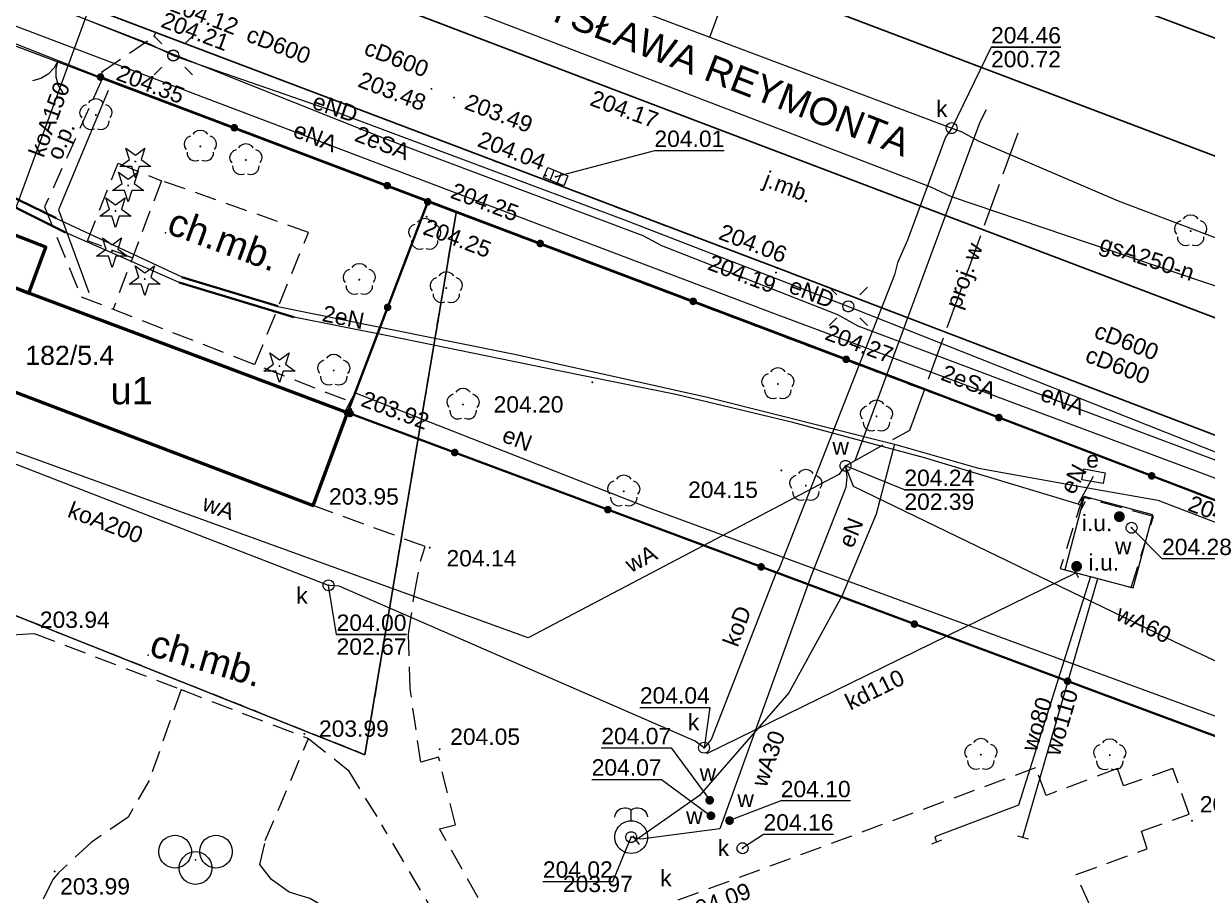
# Model space of a CAD drawing. Extents: x 0 to 7423283, y 0 to 5548300.
# Drawn here: x 7422357.1 to 7422411.4, y 5548205.2 to 5548245.2 of the extents above; entities that cross this region are included whole.
import ezdxf
from ezdxf.enums import TextEntityAlignment as Align

# ---------------------------------------------------------------- set-up
doc = ezdxf.new("R2010")
doc.units = 0
doc.header["$PDSIZE"] = 0.75
for name, pattern in [('PRZER1-1', [2, 1, -1]), ('PRZER2-1', [3, 2, -1]), ('PRZER3-1', [4, 3, -1]), ('PRZER4-1', [5, 4, -1])]:
    doc.linetypes.add(name, pattern=pattern)
doc.layers.get('0').update_dxf_attribs({"linetype": 'CONTINUOUS', "lineweight": 13})
for name, color, linetype, lineweight, true_color in [('BUBS04', 7, 'PRZER2-1', 18, 0x0a0909), ('EGBB01', 7, 'CONTINUOUS', 50, 0x0a0909), ('EGBB01_O', 7, 'CONTINUOUS', 50, 0x0a0909), ('EGBD03', 7, 'CONTINUOUS', 18, 0x008000), ('EGBP04', 7, 'CONTINUOUS', 18, 0x008000), ('EGBU01', 7, 'PRZER1-1', 18, 0x008000), ('OBOP01', 7, 'CONTINUOUS', 18, 0x008000), ('OBOP02', 7, 'CONTINUOUS', 18, 0x008000), ('OBOP05_02', 7, 'CONTINUOUS', 18, 0x0a0909), ('OBOP05_02_O', 7, 'CONTINUOUS', 18, 0x0a0909), ('SUOP03', 1, 'CONTINUOUS', 35, 0xff0000), ('SUPC05_O', 7, 'CONTINUOUS', 18, 0xd200d2), ('SUPE03', 1, 'CONTINUOUS', 18, 0xff0000), ('SUPE03_O', 1, 'CONTINUOUS', 18, 0xff0000), ('SUPE04', 1, 'CONTINUOUS', 18, 0xff0000), ('SUPE04_O', 1, 'CONTINUOUS', 18, 0xff0000), ('SUPG03', 7, 'CONTINUOUS', 18, 0xbfbf00), ('SUPG03_O', 7, 'CONTINUOUS', 18, 0xbfbf00), ('SUPK01', 7, 'CONTINUOUS', 18, 0x803300), ('SUPK01_O', 7, 'CONTINUOUS', 18, 0x803300), ('SUPK03', 7, 'CONTINUOUS', 18, 0x803300), ('SUPK03_O', 7, 'CONTINUOUS', 18, 0x803300), ('SUPW01', 5, 'CONTINUOUS', 18, 0x0000ff), ('SUPW01_O', 5, 'CONTINUOUS', 18, 0x0000ff), ('SUPW03', 5, 'CONTINUOUS', 18, 0x0000ff), ('SUPW03_O', 5, 'CONTINUOUS', 18, 0x0000ff), ('SUUS05', 7, 'CONTINUOUS', 18, 0x0a0909), ('SUUS14', 7, 'CONTINUOUS', 18, 0x0a0909), ('SUUS15', 7, 'CONTINUOUS', 18, 0xff9100), ('SUUS15_O', 7, 'CONTINUOUS', 18, 0xff9100), ('SUUS18_01', 7, 'CONTINUOUS', 18, 0x0a0909), ('SUUS18_01_O', 7, 'CONTINUOUS', 18, 0x0a0909), ('SUUS22', 7, 'CONTINUOUS', 18, 0x0a0909), ('SUUS22_O', 7, 'CONTINUOUS', 18, 0x0a0909), ('SUXX_01', 7, 'CONTINUOUS', 18, 0x0a0909)]:
    doc.layers.add(name, color=color, linetype=linetype, lineweight=lineweight, true_color=true_color)
for name, color, linetype, lineweight in [('GELULI_O', 7, 'PRZER3-1', 18), ('GSLKOC', 7, 'CONTINUOUS', 18), ('GTGETI_O', 7, 'CONTINUOUS', 18), ('KTCR02', 7, 'PRZER2-1', 18), ('KTJZ01', 7, 'PRZER3-1', 18), ('KTJZ01_O', 7, 'PRZER3-1', 18), ('KTKR01', 7, 'CONTINUOUS', 25), ('KTOK02', 7, 'CONTINUOUS', 18), ('KTOK05_01', 7, 'CONTINUOUS', 35), ('RTPW02', 7, 'CONTINUOUS', 13), ('RTPW02_O', 7, 'CONTINUOUS', 13), ('SUBP', 7, 'CONTINUOUS', 18), ('SUSM', 7, 'CONTINUOUS', 18)]:
    doc.layers.add(name, color=color, linetype=linetype, lineweight=lineweight)
for name, color, linetype, true_color in [('GUPWUB', 7, 'CONTINUOUS', 0x0a0909), ('SUPS01_02', 7, 'CONTINUOUS', 0xd200d2), ('SUPS01_02_O', 7, 'CONTINUOUS', 0xd200d2), ('SUPS01_05', 7, 'CONTINUOUS', 0x803300), ('SUPS01_05_O', 7, 'CONTINUOUS', 0x803300), ('SUPS01_08', 5, 'CONTINUOUS', 0x0000ff), ('SUPS01_08_O', 5, 'CONTINUOUS', 0x0000ff), ('SUUS25', 7, 'CONTINUOUS', 0x0a0909), ('SUUS25_O', 7, 'CONTINUOUS', 0x0a0909), ('SUUS31_01', 7, 'CONTINUOUS', 0x0a0909), ('SUUS31_01_O', 7, 'CONTINUOUS', 0x0a0909)]:
    doc.layers.add(name, color=color, linetype=linetype, true_color=true_color)
doc.styles.add('GEO-INFO', font='Arial')

# ---------------------------------------------------------------- blocks, each defined once
blk = doc.blocks.new('EPPGN')
blk.add_hatch(color=0).paths.add_polyline_path([(-0.09, 0), (-0.085595, -0.027812), (-0.072812, -0.052901), (-0.052901, -0.072812), (-0.027812, -0.085595), (0, -0.09), (0.027812, -0.085595), (0.052901, -0.072812), (0.072812, -0.052901), (0.085595, -0.027812), (0.09, 0), (0.085595, 0.027812), (0.072812, 0.052901), (0.052901, 0.072812), (0.027812, 0.085595), (0, 0.09), (-0.027812, 0.085595), (-0.052901, 0.072812), (-0.072812, 0.052901), (-0.085595, 0.027812)])
blk = doc.blocks.new('SPDLP')
blk.add_hatch(color=0).paths.add_polyline_path([(-0.09, 0), (-0.085595, -0.027812), (-0.072812, -0.052901), (-0.052901, -0.072812), (-0.027812, -0.085595), (0, -0.09), (0.027812, -0.085595), (0.052901, -0.072812), (0.072812, -0.052901), (0.085595, -0.027812), (0.09, 0), (0.085595, 0.027812), (0.072812, 0.052901), (0.052901, 0.072812), (0.027812, 0.085595), (0, 0.09), (-0.027812, 0.085595), (-0.052901, 0.072812), (-0.072812, 0.052901), (-0.085595, 0.027812)])
at = {"color": 0}
for points in [[(-1.292703, 0.137547), (-1.355024, 0.389802), (-1.327532, 0.648184), (-1.213525, 0.881678), (-1.026689, 1.062258), (-0.78945, 1.168249), (-0.530282, 1.186929)], [(-0.268652, 1.271938), (-0.048001, 1.40916), (0.20623, 1.462858), (0.463525, 1.426585), (0.693003, 1.304695), (0.867117, 1.11182), (0.964971, 0.871109)], [(1.126667, 0.648554), (1.325358, 0.481106), (1.454989, 0.255912), (1.5, 0), (1.454989, -0.255912), (1.325358, -0.481106), (1.126667, -0.648554)], [(-0.530282, -1.186929), (-0.78945, -1.168249), (-1.026689, -1.062258), (-1.213525, -0.881678), (-1.327532, -0.648184), (-1.355024, -0.389802), (-1.292703, -0.137547)], [(0.964971, -0.871109), (0.867117, -1.11182), (0.693003, -1.304695), (0.463525, -1.426585), (0.20623, -1.462858), (-0.048001, -1.40916), (-0.268652, -1.271938)]]:
    blk.add_lwpolyline(points, dxfattribs=at)
blk = doc.blocks.new('SPDIP')
blk.add_hatch(color=0).paths.add_polyline_path([(-0.09, 0), (-0.085595, -0.027812), (-0.072812, -0.052901), (-0.052901, -0.072812), (-0.027812, -0.085595), (0, -0.09), (0.027812, -0.085595), (0.052901, -0.072812), (0.072812, -0.052901), (0.085595, -0.027812), (0.09, 0), (0.085595, 0.027812), (0.072812, 0.052901), (0.052901, 0.072812), (0.027812, 0.085595), (0, 0.09), (-0.027812, 0.085595), (-0.052901, 0.072812), (-0.072812, 0.052901), (-0.085595, 0.027812)])
at = {"color": 0}
blk.add_lwpolyline([(0.177062, -0.544942), (-0.463555, -1.426676), (-0.463555, -0.336792), (-1.500096, 0), (-0.463555, 0.336792), (-0.463555, 1.426676), (0.177062, 0.544942), (1.213603, 0.881734), (0.572986, 0), (1.213603, -0.881734)], close=True, dxfattribs=at)
blk = doc.blocks.new('KOLO')
blk.add_hatch(color=0).paths.add_polyline_path([(0, 0.5), (-0.12941, 0.482963), (-0.25, 0.433013), (-0.353553, 0.353553), (-0.433013, 0.25), (-0.482963, 0.12941), (-0.5, 0), (-0.482963, -0.12941), (-0.433013, -0.25), (-0.353553, -0.353553), (-0.25, -0.433013), (-0.12941, -0.482963), (0, -0.5), (0.12941, -0.482963), (0.25, -0.433013), (0.353553, -0.353553), (0.433013, -0.25), (0.482963, -0.12941), (0.5, 0), (0.482963, 0.12941), (0.433013, 0.25), (0.353553, 0.353553), (0.25, 0.433013), (0.12941, 0.482963)])
blk = doc.blocks.new('SUUS05')
at = {"color": 0}
blk.add_lwpolyline([(0.5, -0.25), (-0.5, -0.25), (-0.5, 0.25), (0.5, 0.25)], close=True, dxfattribs=at)
for points in [[(-0.175, -0.25), (-0.175, 0.25)], [(0.175, -0.25), (0.175, 0.25)]]:
    blk.add_lwpolyline(points, dxfattribs=at)
blk = doc.blocks.new('POINT')
at = {"color": 0}
blk.add_point((0, 0), dxfattribs=at)
blk = doc.blocks.new('OKRAG_PELNY')
at = {"color": 0}
blk.add_lwpolyline([(0.5, 0), (0.482963, -0.12941), (0.433013, -0.25), (0.353553, -0.353553), (0.25, -0.433013), (0.12941, -0.482963), (0, -0.5), (-0.12941, -0.482963), (-0.25, -0.433013), (-0.353553, -0.353553), (-0.433013, -0.25), (-0.482963, -0.12941), (-0.5, 0), (-0.482963, 0.12941), (-0.433013, 0.25), (-0.353553, 0.353553), (-0.25, 0.433013), (-0.12941, 0.482963), (0, 0.5), (0.12941, 0.482963), (0.25, 0.433013), (0.353553, 0.353553), (0.433013, 0.25), (0.482963, 0.12941)], close=True, dxfattribs=at)
blk = doc.blocks.new('PION_C')
at = {"color": 0}
blk.add_lwpolyline([(0, 0.5), (0, -0.5)], dxfattribs=at)
blk = doc.blocks.new('SZAFA1')
at = {"color": 0}
blk.add_lwpolyline([(-1, -0.5), (-1, 0.5), (1, 0.5), (1, -0.5)], close=True, dxfattribs=at)
blk = doc.blocks.new('SUSM01_01')
at = {"color": 0}
for points in [[(-0.353553, 0.353553), (-0.212132, 0.212132)], [(0.353553, 0.353553), (0.212132, 0.212132)], [(-0.353553, -0.353553), (-0.212132, -0.212132)], [(0.353553, -0.353553), (0.212132, -0.212132)]]:
    blk.add_lwpolyline(points, dxfattribs=at)
blk.add_lwpolyline([(0.1, 0), (0.093969, -0.034202), (0.076604, -0.064279), (0.05, -0.086603), (0.025882, -0.096593), (0, -0.1), (-0.025882, -0.096593), (-0.05, -0.086603), (-0.073305, -0.068017), (-0.090097, -0.043388), (-0.098883, -0.014904), (-0.098883, 0.014904), (-0.090097, 0.043388), (-0.073305, 0.068017), (-0.05, 0.086603), (-0.022252, 0.097493), (0.007473, 0.09972), (0.036534, 0.093087), (0.062349, 0.078183), (0.082624, 0.056332), (0.095557, 0.029476)], close=True, dxfattribs=at)
blk = doc.blocks.new('SUUS14')
at = {"color": 0}
for points in [[(1.5, 0), (1.483246, -0.223563), (1.433359, -0.442133), (1.351453, -0.650826), (1.239358, -0.84498), (1.099578, -1.020259), (0.935235, -1.172747), (0.75, -1.299038), (0.548012, -1.396311), (0.333781, -1.462392), (0.112095, -1.495806), (-0.112095, -1.495806), (-0.333781, -1.462392), (-0.548012, -1.396311), (-0.75, -1.299038), (-0.935235, -1.172747), (-1.099578, -1.020259), (-1.239358, -0.84498), (-1.351453, -0.650826), (-1.433359, -0.442133), (-1.483246, -0.223563), (-1.5, 0), (-1.483246, 0.223563), (-1.433359, 0.442133), (-1.351453, 0.650826), (-1.239358, 0.84498), (-1.099578, 1.020259), (-0.935235, 1.172747), (-0.75, 1.299038), (-0.548012, 1.396311), (-0.333781, 1.462392), (-0.112095, 1.495806), (0.112095, 1.495806), (0.333781, 1.462392), (0.548012, 1.396311), (0.75, 1.299038), (0.935235, 1.172747), (1.099578, 1.020259), (1.239358, 0.84498), (1.351453, 0.650826), (1.433359, 0.442133), (1.483246, 0.223563)], [(0.5, 0), (0.482963, -0.12941), (0.433013, -0.25), (0.353553, -0.353553), (0.25, -0.433013), (0.12941, -0.482963), (0, -0.5), (-0.12941, -0.482963), (-0.25, -0.433013), (-0.353553, -0.353553), (-0.433013, -0.25), (-0.482963, -0.12941), (-0.5, 0), (-0.482963, 0.12941), (-0.433013, 0.25), (-0.353553, 0.353553), (-0.25, 0.433013), (-0.12941, 0.482963), (0, 0.5), (0.12941, 0.482963), (0.25, 0.433013), (0.353553, 0.353553), (0.433013, 0.25), (0.482963, 0.12941)]]:
    blk.add_lwpolyline(points, close=True, dxfattribs=at)
for points in [[(1.839287, 1.498114), (2.002908, 1.469137), (2.1588, 1.411615), (2.302027, 1.32737), (2.428051, 1.219069), (2.532881, 1.090144), (2.613197, 0.944677), (2.666455, 0.787277), (2.690967, 0.622929), (2.685957, 0.456838), (2.651584, 0.294266), (2.588937, 0.140362), (2.5, 0)], [(1.5, 0), (2.5, 0)], [(2.5, 0), (2.588047, -0.139679), (2.650255, -0.292625), (2.684699, -0.454106), (2.690313, -0.619124), (2.666925, -0.782572), (2.615256, -0.939393), (2.536907, -1.084733), (2.434302, -1.214095), (2.310615, -1.323476), (2.169676, -1.40949), (2.015845, -1.469476), (1.853882, -1.501578)]]:
    blk.add_lwpolyline(points, dxfattribs=at)
blk = doc.blocks.new('SLBRA')
at = {"color": 0}
for points in [[(0, 0), (-0.068148, -0.517638), (-0.267949, -1), (-0.585786, -1.414214), (-1, -1.732051)], [(1, -1.732051), (0.585786, -1.414214), (0.267949, -1), (0.068148, -0.517638), (0, 0)]]:
    blk.add_lwpolyline(points, dxfattribs=at)
blk = doc.blocks.new('BUBS04')
at = {"color": 0}
for points in [[(2.25, 1.875), (2.233246, 1.651437), (2.183359, 1.432867), (2.101453, 1.224174), (1.989358, 1.03002), (1.849578, 0.854741), (1.685235, 0.702253), (1.5, 0.575962), (1.298012, 0.478689), (1.083781, 0.412608), (0.862095, 0.379194), (0.637905, 0.379194), (0.416219, 0.412608), (0.201988, 0.478689), (0, 0.575962), (-0.185235, 0.702253), (-0.349578, 0.854741), (-0.489358, 1.03002), (-0.601453, 1.224174), (-0.683359, 1.432867), (-0.733246, 1.651437), (-0.75, 1.875), (-0.733246, 2.098563), (-0.683359, 2.317133), (-0.601453, 2.525826), (-0.489358, 2.71998), (-0.349578, 2.895259), (-0.185235, 3.047747), (0, 3.174038), (0.201988, 3.271311), (0.416219, 3.337392), (0.637905, 3.370806), (0.862095, 3.370806), (1.083781, 3.337392), (1.298012, 3.271311), (1.5, 3.174038), (1.685235, 3.047747), (1.849578, 2.895259), (1.989358, 2.71998), (2.101453, 2.525826), (2.183359, 2.317133), (2.233246, 2.098563)], [(0.75, 0), (0.733246, -0.223563), (0.683359, -0.442133), (0.601453, -0.650826), (0.489358, -0.84498), (0.349578, -1.020259), (0.185235, -1.172747), (0, -1.299038), (-0.201988, -1.396311), (-0.416219, -1.462392), (-0.637905, -1.495806), (-0.862095, -1.495806), (-1.083781, -1.462392), (-1.298012, -1.396311), (-1.5, -1.299038), (-1.685235, -1.172747), (-1.849578, -1.020259), (-1.989358, -0.84498), (-2.101453, -0.650826), (-2.183359, -0.442133), (-2.233246, -0.223563), (-2.25, 0), (-2.233246, 0.223563), (-2.183359, 0.442133), (-2.101453, 0.650826), (-1.989358, 0.84498), (-1.849578, 1.020259), (-1.685235, 1.172747), (-1.5, 1.299038), (-1.298012, 1.396311), (-1.083781, 1.462392), (-0.862095, 1.495806), (-0.637905, 1.495806), (-0.416219, 1.462392), (-0.201988, 1.396311), (0, 1.299038), (0.185235, 1.172747), (0.349578, 1.020259), (0.489358, 0.84498), (0.601453, 0.650826), (0.683359, 0.442133), (0.733246, 0.223563)], [(2.25, -1.875), (2.233246, -2.098563), (2.183359, -2.317133), (2.101453, -2.525826), (1.989358, -2.71998), (1.849578, -2.895259), (1.685235, -3.047747), (1.5, -3.174038), (1.298012, -3.271311), (1.083781, -3.337392), (0.862095, -3.370806), (0.637905, -3.370806), (0.416219, -3.337392), (0.201988, -3.271311), (0, -3.174038), (-0.185235, -3.047747), (-0.349578, -2.895259), (-0.489358, -2.71998), (-0.601453, -2.525826), (-0.683359, -2.317133), (-0.733246, -2.098563), (-0.75, -1.875), (-0.733246, -1.651437), (-0.683359, -1.432867), (-0.601453, -1.224174), (-0.489358, -1.03002), (-0.349578, -0.854741), (-0.185235, -0.702253), (0, -0.575962), (0.201988, -0.478689), (0.416219, -0.412608), (0.637905, -0.379194), (0.862095, -0.379194), (1.083781, -0.412608), (1.298012, -0.478689), (1.5, -0.575962), (1.685235, -0.702253), (1.849578, -0.854741), (1.989358, -1.03002), (2.101453, -1.224174), (2.183359, -1.432867), (2.233246, -1.651437)]]:
    blk.add_lwpolyline(points, close=True, dxfattribs=at)

msp = doc.modelspace()

# ---------------------------------------------------------------- linework, layer by layer
at = {"layer": 'BUBS04', "color": 18, "linetype": 'PRZER2-1', "lineweight": 18, "ltscale": 0.5, "true_color": 0x0a0909, "elevation": 10.14}
msp.add_lwpolyline([(7422365, 5548206.88), (7422364.99, 5548206.86), (7422365.01, 5548206.86)], close=True, dxfattribs=at)
at = {"layer": 'EGBB01', "color": 18, "linetype": 'Continuous', "lineweight": 50, "true_color": 0x0a0909, "elevation": 10.26}
for points in [[(7422345.65, 5548239.81), (7422343.85, 5548234.95), (7422351.7, 5548231.9), (7422352.7, 5548234.65), (7422357.36, 5548232.85), (7422358.14, 5548234.96)], [(7422371.97, 5548227.36), (7422357.36, 5548232.85), (7422352.7, 5548234.65), (7422351.7, 5548231.9), (7422351.14, 5548230.43), (7422370.39, 5548223.11)]]:
    msp.add_lwpolyline(points, close=True, dxfattribs=at)
at = {"layer": 'EGBD03', "color": 96, "linetype": 'Continuous', "lineweight": 18, "true_color": 0x008000, "elevation": 10.3}
msp.add_lwpolyline([(7422434.9, 5548214.47), (7422406.59, 5548225.32), (7422345.7, 5548248.35), (7422317.43, 5548172.74), (7422312.62, 5548173.61), (7422312.54, 5548171.89), (7422311.52, 5548169.79), (7422309.86, 5548168.41), (7422307.54, 5548167.74), (7422305.38, 5548168.07), (7422303.46, 5548169.17), (7422302.06, 5548170.93), (7422301.48, 5548172.95), (7422301.87, 5548175.57), (7422282.6, 5548180.41), (7422247.5, 5548189.15), (7422232.19, 5548193.55), (7422228, 5548178.12), (7422219.37, 5548146.4), (7422210.82, 5548114.83), (7422202.12, 5548083.12), (7422194.39, 5548053.5), (7422184.85, 5548019.75)], dxfattribs=at)
at = {"layer": 'EGBU01', "color": 7, "linetype": 'Continuous', "lineweight": 18, "elevation": 10.17}
msp.add_lwpolyline([(7422372.77, 5548211.69), (7422376.95, 5548236.53), (7422345.7, 5548248.35), (7422337.27, 5548225.81)], close=True, dxfattribs=at)
at = {"layer": 'EGBU01', "color": 96, "linetype": 'PRZER1-1', "lineweight": 18, "ltscale": 0.5, "true_color": 0x008000, "elevation": 10.18}
msp.add_lwpolyline([(7422372.77, 5548211.69), (7422376.95, 5548236.53), (7422345.7, 5548248.35), (7422337.27, 5548225.81)], close=True, dxfattribs=at)
at = {"layer": 'EGBU01', "color": 7, "linetype": 'Continuous', "lineweight": 18, "elevation": 10.17}
msp.add_lwpolyline([(7422434.9, 5548214.47), (7422406.59, 5548225.32), (7422376.95, 5548236.53), (7422372.77, 5548211.69), (7422337.27, 5548225.81), (7422317.43, 5548172.74), (7422312.62, 5548173.61), (7422312.54, 5548171.89), (7422311.52, 5548169.79), (7422309.86, 5548168.41), (7422307.54, 5548167.74), (7422305.38, 5548168.07), (7422303.46, 5548169.17), (7422302.06, 5548170.93), (7422301.48, 5548172.95), (7422301.87, 5548175.57), (7422282.6, 5548180.41), (7422247.5, 5548189.15), (7422232.19, 5548193.55), (7422228, 5548178.12), (7422219.37, 5548146.4), (7422210.82, 5548114.83)], dxfattribs=at)
at = {"layer": 'EGBU01', "color": 96, "linetype": 'PRZER1-1', "lineweight": 18, "ltscale": 0.5, "true_color": 0x008000, "elevation": 10.18}
msp.add_lwpolyline([(7422434.9, 5548214.47), (7422406.59, 5548225.32), (7422376.95, 5548236.53), (7422372.77, 5548211.69), (7422337.27, 5548225.81), (7422317.43, 5548172.74), (7422312.62, 5548173.61), (7422312.54, 5548171.89), (7422311.52, 5548169.79), (7422309.86, 5548168.41), (7422307.54, 5548167.74), (7422305.38, 5548168.07), (7422303.46, 5548169.17), (7422302.06, 5548170.93), (7422301.48, 5548172.95), (7422301.87, 5548175.57), (7422282.6, 5548180.41), (7422247.5, 5548189.15), (7422232.19, 5548193.55), (7422228, 5548178.12), (7422219.37, 5548146.4), (7422210.82, 5548114.83)], dxfattribs=at)
at = {"layer": 'GSLKOC', "color": 7, "linetype": 'PRZER2-1', "lineweight": 18, "ltscale": 0.5, "elevation": 10.18}
for points in [[(7422360.72, 5548242.67), (7422358.08, 5548236.8), (7422359.75, 5548232.68), (7422372.03, 5548227.9)], [(7422362.1, 5548234.46), (7422360.04, 5548235.25), (7422361.45, 5548238.8), (7422363.44, 5548238)], [(7422367.72, 5548229.57), (7422370.18, 5548235.63), (7422363.44, 5548238), (7422361.22, 5548232.11)], [(7422375.33, 5548211.35), (7422374.84, 5548214.72), (7422374.77, 5548217.21), (7422375.04, 5548219.08), (7422375.32, 5548220.56), (7422375.53, 5548221.23), (7422370.39, 5548223.11)], [(7422369.98, 5548195.83), (7422366.84, 5548194.64), (7422366.55, 5548195.44), (7422364.48, 5548194.66), (7422364.71, 5548193.89), (7422360.27, 5548192.24), (7422359.43, 5548192.3), (7422358.55, 5548193.27), (7422357.23, 5548196.19), (7422354.64, 5548201.62), (7422351.86, 5548206.21), (7422351.61, 5548206.93), (7422351.68, 5548207.8), (7422355.72, 5548216.53), (7422356.58, 5548217.18), (7422357.6, 5548217.25), (7422364.34, 5548214.67), (7422370.18, 5548212.43), (7422372, 5548210.98), (7422373.54, 5548208.48)], [(7422364.34, 5548214.67), (7422362.87, 5548210.51), (7422361.91, 5548208.83), (7422360.21, 5548207.67), (7422358.71, 5548206.27), (7422358.45, 5548205.97), (7422357.91, 5548204.87), (7422357.68, 5548203.67), (7422357.76, 5548202.45), (7422358.15, 5548201.3), (7422358.24, 5548201.12), (7422358.84, 5548200.41), (7422359.16, 5548199.54), (7422359.18, 5548198.6), (7422359.04, 5548198.08), (7422357.23, 5548196.19)], [(7422369.4, 5548196.99), (7422369.26, 5548197.88), (7422369.44, 5548198.77), (7422369.82, 5548199.42), (7422370.66, 5548200.66), (7422371.21, 5548202.05), (7422371.45, 5548203.42), (7422371.26, 5548204.17), (7422370.79, 5548204.77), (7422370.24, 5548205.1), (7422369.29, 5548205.39), (7422368.48, 5548205.97), (7422367.95, 5548206.65), (7422368.2, 5548207.75), (7422370.18, 5548212.43)], [(7422386.66, 5548204.85), (7422387.45, 5548202.6), (7422382.61, 5548200.53), (7422381.79, 5548200.39), (7422380.98, 5548200.57), (7422380.68, 5548200.72), (7422379.85, 5548201.96), (7422380.53, 5548202.35), (7422379.37, 5548204.29), (7422378.69, 5548203.82), (7422376.19, 5548208.29), (7422376.92, 5548208.48), (7422376.15, 5548211.58), (7422375.33, 5548211.35)], [(7422389.21, 5548198.57), (7422406.01, 5548204.79), (7422405.39, 5548206.2), (7422408.64, 5548207.37), (7422408.39, 5548208.19), (7422410.57, 5548208.97), (7422409.82, 5548211.06), (7422407.56, 5548210.26), (7422407.29, 5548211.05), (7422404.01, 5548209.82), (7422403.53, 5548211.08), (7422386.66, 5548204.85)], [(7422369.4, 5548196.99), (7422369.98, 5548195.83), (7422372.87, 5548196.91), (7422372.59, 5548197.65), (7422374.72, 5548198.43), (7422375, 5548197.64), (7422377.98, 5548198.77), (7422378.41, 5548199.13), (7422378.59, 5548199.66), (7422378.46, 5548200.21), (7422378.38, 5548200.32), (7422373.54, 5548208.48)]]:
    msp.add_lwpolyline(points, dxfattribs=at)
msp.add_lwpolyline([(7422405.7, 5548223.5), (7422404.65, 5548220.22), (7422407.91, 5548219.36), (7422408.93, 5548222.6)], close=True, dxfattribs=at)
at = {"layer": 'KTCR02', "color": 7, "linetype": 'PRZER2-1', "lineweight": 18, "ltscale": 0.5, "elevation": 10.18}
for points in [[(7422360.64, 5548242.75), (7422360.73, 5548243), (7422363.11, 5548244.63), (7422363.18, 5548244.79), (7422391.68, 5548234), (7422412.76, 5548225.96), (7422436.61, 5548216.94), (7422447.83, 5548212.7), (7422451.56, 5548211.28), (7422468.71, 5548204.75), (7422488.52, 5548197.18), (7422509.41, 5548189.24), (7422532.98, 5548180.28), (7422560.57, 5548169.81), (7422584.15, 5548160.89), (7422593.58, 5548157.34), (7422597.33, 5548155.95), (7422605, 5548153.2), (7422612.24, 5548150.87), (7422619.7, 5548148.76)], [(7422435.09, 5548213.88), (7422435, 5548214.56), (7422410.74, 5548223.75), (7422393.06, 5548230.49), (7422375.89, 5548236.98), (7422360.64, 5548242.75)]]:
    msp.add_lwpolyline(points, dxfattribs=at)
at = {"layer": 'KTJZ01', "color": 7, "linetype": 'PRZER3-1', "lineweight": 18, "ltscale": 0.5, "elevation": 10.18}
msp.add_lwpolyline([(7422329.53, 5548262.96), (7422328.25, 5548263.93), (7422327.51, 5548266.07), (7422327.97, 5548267.72), (7422329.43, 5548269.02), (7422331.02, 5548269.5), (7422332.57, 5548269.17), (7422348.64, 5548263.05), (7422386.58, 5548248.69), (7422433.37, 5548230.93), (7422434.61, 5548230.22), (7422435.35, 5548229.28), (7422435.74, 5548227.97), (7422435.48, 5548226.65), (7422434.44, 5548225.18), (7422432.23, 5548224.24), (7422429.09, 5548225.14), (7422383.01, 5548242.62), (7422358.98, 5548251.79)], close=True, dxfattribs=at)
at = {"layer": 'KTKR01', "color": 7, "linetype": 'Continuous', "lineweight": 25, "elevation": 10.18}
for points in [[(7422240.02, 5548291.48), (7422254.7, 5548285.88), (7422258.43, 5548284.45), (7422259.85, 5548283.95), (7422290.47, 5548272.35), (7422297.44, 5548269.71), (7422314.35, 5548263.32), (7422341.4, 5548253.08), (7422356.43, 5548247.36), (7422363.18, 5548244.79), (7422391.68, 5548234), (7422412.76, 5548225.96), (7422436.61, 5548216.94), (7422447.83, 5548212.7), (7422451.56, 5548211.28)], [(7422313.68, 5548281.56), (7422318.75, 5548279.77), (7422326.26, 5548276.97), (7422344.16, 5548270.23), (7422374.46, 5548258.72), (7422404.49, 5548247.29), (7422436.39, 5548235.27), (7422438.25, 5548234.83), (7422439.69, 5548235.03), (7422441.69, 5548235.94), (7422442.74, 5548237.18), (7422443.29, 5548238.37)]]:
    msp.add_lwpolyline(points, dxfattribs=at)
msp.add_lwpolyline([(7422329.53, 5548262.96), (7422328.25, 5548263.93), (7422327.51, 5548266.07), (7422327.97, 5548267.72), (7422329.43, 5548269.02), (7422331.02, 5548269.5), (7422332.57, 5548269.17), (7422348.64, 5548263.05), (7422386.58, 5548248.69), (7422433.37, 5548230.93), (7422434.61, 5548230.22), (7422435.35, 5548229.28), (7422435.74, 5548227.97), (7422435.48, 5548226.65), (7422434.44, 5548225.18), (7422432.23, 5548224.24), (7422429.09, 5548225.14), (7422383.01, 5548242.62), (7422358.98, 5548251.79)], close=True, dxfattribs=at)
at = {"layer": 'KTOK02', "color": 7, "linetype": 'Continuous', "lineweight": 18, "elevation": 10.18}
msp.add_lwpolyline([(7422356.76, 5548244.27), (7422360.64, 5548242.75)], dxfattribs=at)
at = {"layer": 'KTOK05_01', "color": 7, "linetype": 'Continuous', "lineweight": 35, "elevation": 10.18}
for points in [[(7422360.64, 5548242.75), (7422375.89, 5548236.98), (7422393.06, 5548230.49), (7422410.74, 5548223.75), (7422433.42, 5548214.9), (7422434.71, 5548214.42), (7422434.65, 5548213.7), (7422435.25, 5548213.68)], [(7422371.97, 5548227.36), (7422375.65, 5548237.03)], [(7422421.14, 5548176.84), (7422421.33, 5548177.31), (7422421.84, 5548178.52), (7422422.03, 5548187.74), (7422422.1, 5548205.81), (7422418.68, 5548207.13), (7422418.52, 5548210.04), (7422408.2, 5548213.86), (7422372.09, 5548227.33)]]:
    msp.add_lwpolyline(points, dxfattribs=at)
at = {"layer": 'OBOP05_02', "color": 18, "linetype": 'Continuous', "lineweight": 18, "true_color": 0x0a0909, "elevation": 10.1}
msp.add_lwpolyline([(7422361, 5548242.14), (7422358.71, 5548236.67), (7422360.1, 5548232.87)], dxfattribs=at)
at = {"layer": 'SUBP', "color": 5, "linetype": 'Continuous', "lineweight": 18, "true_color": 0x0000ff, "elevation": 10.22}
msp.add_lwpolyline([(7422405.75, 5548223.52), (7422404.87, 5548220.17), (7422408.01, 5548219.33), (7422408.9, 5548222.68)], close=True, dxfattribs=at)
at = {"layer": 'SUOP03', "color": 1, "linetype": 'Continuous', "lineweight": 35, "true_color": 0xff0000, "elevation": 10.18}
for points in [[(7422358.605, 5548236.28), (7422355.175, 5548237.95)], [(7422359.03, 5548235.62), (7422354.595, 5548237.845)], [(7422369.505, 5548231.74), (7422364.245, 5548233.34)], [(7422364.365, 5548233.585), (7422368.775, 5548232.245)]]:
    msp.add_lwpolyline(points, dxfattribs=at)
at = {"layer": 'SUPE03', "color": 1, "linetype": 'Continuous', "lineweight": 18, "true_color": 0xff0000, "elevation": 10.18}
msp.add_lwpolyline([(7422428.99, 5548217.93), (7422391.48, 5548231.93), (7422352.05, 5548246.87), (7422337.66, 5548252.12), (7422321.32, 5548257.94), (7422297.25, 5548266.85)], dxfattribs=at)
at = {"layer": 'SUPE04', "color": 1, "linetype": 'Continuous', "lineweight": 18, "true_color": 0xff0000, "elevation": 10.18}
for points in [[(7422251.75, 5548282.04), (7422256.02, 5548283.55), (7422258.32, 5548283.61), (7422259.3, 5548283.21), (7422275.24, 5548277.15), (7422281.72, 5548274.9), (7422306.24, 5548265.58), (7422306.45, 5548265.62), (7422306.61, 5548265.46), (7422308.21, 5548264.8), (7422322.37, 5548259.68), (7422324.97, 5548258.81), (7422334.17, 5548255.3), (7422334.31, 5548255.04), (7422334.53, 5548255.2), (7422362.89, 5548244.27), (7422363.98, 5548243.74), (7422371.44, 5548241.16), (7422384.67, 5548236.21), (7422394.94, 5548232.24), (7422413.77, 5548224.77), (7422417.46, 5548223.38), (7422420.71, 5548222.05), (7422424.52, 5548220.64)], [(7422257.95, 5548281.88), (7422278.42, 5548275.33), (7422294.97, 5548269.41), (7422305.58, 5548265.8), (7422322.27, 5548259.72), (7422324.74, 5548258.9), (7422331.06, 5548256.55), (7422334.17, 5548255.3), (7422334.53, 5548255.2), (7422359.07, 5548245.76), (7422373.76, 5548239.91), (7422385.51, 5548235.48), (7422386.37, 5548235.03), (7422394.44, 5548231.87), (7422395.38, 5548231.34), (7422415.05, 5548223.97), (7422423.26, 5548220.97), (7422424.48, 5548220.46), (7422424.52, 5548220.64)], [(7422405.48, 5548223.18), (7422398.44, 5548225.3), (7422392.39, 5548226.91), (7422387.03, 5548228.2), (7422381.59, 5548229.3), (7422373.82, 5548230.89), (7422369.51, 5548231.74), (7422364.25, 5548233.34), (7422359.03, 5548235.62), (7422354.6, 5548237.84), (7422344.21, 5548241.81), (7422345.84, 5548246.2), (7422345.55, 5548246.71)], [(7422345.55, 5548246.71), (7422345.84, 5548246.2), (7422344.82, 5548241.66), (7422355.17, 5548237.95), (7422358.6, 5548236.28), (7422364.37, 5548233.59), (7422368.78, 5548232.24), (7422373.46, 5548231.29), (7422379.7, 5548230.04), (7422388.54, 5548228.06), (7422397.05, 5548225.93)], [(7422424.12, 5548212.74), (7422424.24, 5548214.04), (7422423.26, 5548214.38), (7422422.26, 5548214.22), (7422420.58, 5548214.34), (7422418.34, 5548211.04), (7422403.77, 5548216.39), (7422385.69, 5548223.04), (7422372.31, 5548228.27), (7422371.85, 5548227.4)], [(7422397.05, 5548225.93), (7422396.21, 5548222.72), (7422394.66, 5548218.98), (7422392.21, 5548214.52), (7422388.11, 5548209.82), (7422385.2, 5548207.77)], [(7422397.05, 5548225.93), (7422400.91, 5548224.83), (7422406.19, 5548223.87), (7422409.14, 5548223.35), (7422423.2, 5548217.97), (7422424.14, 5548215.73), (7422425.83, 5548214.84), (7422429, 5548215.66), (7422430.8, 5548215.18), (7422434.36, 5548212.65), (7422440.46, 5548209.97), (7422444.4, 5548208.32), (7422449.6, 5548198.64), (7422457, 5548186.85), (7422453.83, 5548179.79), (7422452.23, 5548179.57)], [(7422405.48, 5548223.18), (7422406.18, 5548224.45)], [(7422405.68, 5548223.06), (7422405.48, 5548223.18)]]:
    msp.add_lwpolyline(points, dxfattribs=at)
at = {"layer": 'SUPG03', "color": 52, "linetype": 'Continuous', "lineweight": 18, "true_color": 0xbfbf00, "elevation": 10.18}
msp.add_lwpolyline([(7422276.42, 5548299.13), (7422279.79, 5548297.91), (7422280.65, 5548297.48), (7422290.5, 5548293.81), (7422303.97, 5548289.15), (7422306.66, 5548288.33), (7422317.49, 5548284.63), (7422321.86, 5548283.18), (7422322.62, 5548266.48), (7422332.95, 5548262.7), (7422343.98, 5548258.91), (7422377.44, 5548245.86), (7422398.71, 5548237.72), (7422399.65, 5548237.27), (7422417.47, 5548231.26), (7422418.28, 5548230.87), (7422435.32, 5548224.42)], dxfattribs=at)
at = {"layer": 'SUPK01', "color": 36, "linetype": 'Continuous', "lineweight": 18, "true_color": 0x803300, "elevation": 10.18}
msp.add_lwpolyline([(7422388.45, 5548211.74), (7422405.37, 5548220.03)], dxfattribs=at)
at = {"layer": 'SUPK03', "color": 36, "linetype": 'Continuous', "lineweight": 18, "true_color": 0x803300, "elevation": 10.18}
for points in [[(7422246.97, 5548297.89), (7422247.53, 5548298.17), (7422264.57, 5548291.39), (7422265.71, 5548291.01), (7422272.32, 5548288.37), (7422301.55, 5548277.2), (7422309.86, 5548274.17), (7422310.18, 5548273.98), (7422311.44, 5548273.58), (7422312.86, 5548272.96), (7422321.27, 5548269.89), (7422333.03, 5548265.33), (7422347.57, 5548259.96), (7422348.07, 5548259.86), (7422349.18, 5548259.39), (7422349.35, 5548259.22), (7422357.36, 5548256.35), (7422363.14, 5548254.13), (7422388.58, 5548244.58), (7422399.68, 5548240.41)], [(7422388.58, 5548244.58), (7422395.51, 5548263.41), (7422395.92, 5548264.43)], [(7422352.95, 5548226.6), (7422353.19, 5548227.06), (7422363.14, 5548254.13)], [(7422399.68, 5548240.41), (7422399.4, 5548239.99), (7422397.65, 5548235.28), (7422397.19, 5548234.23), (7422397.05, 5548233.69), (7422391.76, 5548220.22), (7422391.61, 5548220), (7422388.65, 5548212.39), (7422388.32, 5548212.01), (7422387.91, 5548212.31), (7422371.59, 5548219.42), (7422371.1, 5548219.45)], [(7422399.68, 5548240.41), (7422400.15, 5548240.24), (7422400.89, 5548239.82), (7422407.31, 5548237.08), (7422432.2, 5548227.67), (7422432.85, 5548227.49), (7422444.65, 5548223.07), (7422445.32, 5548222.84)], [(7422371.1, 5548219.45), (7422354.56, 5548225.84), (7422352.95, 5548226.6)]]:
    msp.add_lwpolyline(points, dxfattribs=at)
at = {"layer": 'SUPS01_05_O', "color": 36, "linetype": 'Continuous', "lineweight": 9, "true_color": 0x803300, "elevation": 10.8, "flags": 128}
for points in [[(7422404.689, 5548244.12), (7422401.485, 5548244.12), (7422399.68, 5548240.41)], [(7422401.485, 5548244.12), (7422404.689, 5548244.12)], [(7422389.25, 5548239.373), (7422386.047, 5548239.373), (7422381.517, 5548238.181)], [(7422374.673, 5548217.192), (7422371.47, 5548217.192), (7422371.1, 5548219.45)], [(7422371.47, 5548217.192), (7422374.673, 5548217.192)], [(7422385.38, 5548213.857), (7422388.583, 5548213.857), (7422388.32, 5548212.01)], [(7422394.253, 5548208.037), (7422391.05, 5548208.037), (7422390.09, 5548207.4)]]:
    msp.add_lwpolyline(points, dxfattribs=at)
at = {"layer": 'SUPS01_08_O', "color": 5, "linetype": 'Continuous', "lineweight": 9, "true_color": 0x0000ff, "elevation": 10.8, "flags": 128}
for points in [[(7422400.713, 5548223.832), (7422397.51, 5548223.832), (7422394.81, 5548224.93)], [(7422397.51, 5548223.832), (7422400.713, 5548223.832)], [(7422412.531, 5548220.666), (7422409.328, 5548220.667), (7422407.93, 5548222.09)], [(7422383.61, 5548211.997), (7422386.813, 5548211.997), (7422388.58, 5548209.6)], [(7422383.17, 5548210.558), (7422386.373, 5548210.557), (7422388.64, 5548208.89)], [(7422395.043, 5548209.567), (7422391.84, 5548209.567), (7422389.49, 5548208.67)], [(7422380.93, 5548205.877), (7422384.133, 5548205.877), (7422384.98, 5548207.91)]]:
    msp.add_lwpolyline(points, dxfattribs=at)
at = {"layer": 'SUPW01', "color": 5, "linetype": 'Continuous', "lineweight": 18, "true_color": 0x0000ff, "elevation": 10.18}
for points in [[(7422406.05, 5548219.85), (7422402.74, 5548209.38), (7422398.9, 5548207.92), (7422398.98, 5548207.68)], [(7422402.94, 5548207.9), (7422406.39, 5548219.76)]]:
    msp.add_lwpolyline(points, dxfattribs=at)
at = {"layer": 'SUPW03', "color": 5, "linetype": 'Continuous', "lineweight": 18, "true_color": 0x0000ff, "elevation": 10.18}
for points in [[(7422394.81, 5548224.93), (7422395.25, 5548225.18), (7422400.99, 5548240.7), (7422401.27, 5548241.26)], [(7422394.81, 5548224.93), (7422394.5, 5548224.54), (7422380.26, 5548217.05), (7422354.52, 5548226.37), (7422355.37, 5548228.82)], [(7422394.81, 5548224.93), (7422394.87, 5548224.42), (7422394.83, 5548223.93), (7422393.22, 5548219.85), (7422389.05, 5548208.29), (7422385.42, 5548207.81), (7422384.98, 5548207.91)], [(7422447.54, 5548181.34), (7422447.8, 5548183.61), (7422418.17, 5548206.46), (7422417.09, 5548207.38), (7422419.01, 5548212.59), (7422409.9, 5548216.86), (7422395.18, 5548223.99), (7422394.81, 5548224.93)]]:
    msp.add_lwpolyline(points, dxfattribs=at)
at = {"layer": 'SUPW03', "color": 5, "linetype": 'PRZER4-1', "lineweight": 18, "ltscale": 0.5, "true_color": 0x0000ff, "elevation": 10.18}
msp.add_lwpolyline([(7422394.797, 5548224.915), (7422397.757, 5548226.57), (7422402.903, 5548240.664)], dxfattribs=at)

# ---------------------------------------------------------------- block references
at = {"layer": 'BUBS04', "color": 18, "lineweight": 18, "true_color": 0x0a0909, "xscale": 0.5, "yscale": 0.5, "rotation": 90}
msp.add_blockref('BUBS04', (7422365, 5548206.87, 10.14), dxfattribs=at)
at = {"layer": 'EGBP04', "color": 96, "lineweight": 18, "true_color": 0x008000, "xscale": 0.5, "yscale": 0.5, "rotation": 90}
msp.add_blockref('EPPGN', (7422406.59, 5548225.32, 10.32), dxfattribs=at)
at = {"layer": 'GSLKOC', "color": 7, "lineweight": 18, "xscale": 0.5, "yscale": 0.5, "rotation": 90}
for p in [(7422363.62, 5548235.61, 10.18), (7422362.82, 5548216.25, 10.18)]:
    msp.add_blockref('POINT', p, dxfattribs=at)
at = {"layer": 'GUPWUB', "color": 18, "lineweight": 5, "true_color": 0x0a0909, "rotation": 90}
msp.add_blockref('POINT', (7422407.93, 5548222.09, 10.24), dxfattribs=at)
at = {"layer": 'KTOK02', "color": 7, "lineweight": 18, "xscale": 0.75, "yscale": 0.75, "rotation": 338.6071096531812}
msp.add_blockref('SLBRA', (7422358.7, 5548243.51, 10.18), dxfattribs=at)
at = {"layer": 'KTOK05_01', "color": 7, "lineweight": 35, "xscale": 0.35, "yscale": 0.35, "rotation": 90}
for p in [(7422360.64, 5548242.75, 10.18), (7422366.779, 5548240.427, 10.18), (7422373.793, 5548237.773, 10.18), (7422375.65, 5548237.03, 10.18), (7422380.809, 5548235.121, 10.18), (7422387.824, 5548232.469, 10.18), (7422373.81, 5548232.195, 10.18), (7422394.838, 5548229.812, 10.18), (7422371.97, 5548227.36, 10.18), (7422372.09, 5548227.33, 10.18), (7422401.846, 5548227.141, 10.18), (7422376.886, 5548225.541, 10.18), (7422408.854, 5548224.469, 10.18), (7422383.913, 5548222.92, 10.18), (7422390.94, 5548220.298, 10.18), (7422397.967, 5548217.677, 10.18), (7422404.994, 5548215.056, 10.18)]:
    msp.add_blockref('KOLO', p, dxfattribs=at)
at = {"layer": 'OBOP01', "color": 96, "lineweight": 18, "true_color": 0x008000, "xscale": 0.5, "yscale": 0.5, "rotation": 90}
for p in [(7422362.24, 5548238.88, 10.12), (7422361.91, 5548237.78, 10.12), (7422361.33, 5548236.61, 10.12), (7422361.17, 5548234.77, 10.12), (7422362.67, 5548233.49, 10.12), (7422368.85, 5548229.5, 10.12)]:
    msp.add_blockref('SPDIP', p, dxfattribs=at)
at = {"layer": 'OBOP02', "color": 96, "lineweight": 18, "true_color": 0x008000, "xscale": 0.5, "yscale": 0.5, "rotation": 90}
for p in [(7422360.43, 5548241.01, 10.12), (7422365.22, 5548239.57, 10.12), (7422367.31, 5548238.95, 10.12), (7422410.64, 5548235.69, 10.12), (7422375.51, 5548235.53, 10.12), (7422372.51, 5548233.46, 10.12), (7422376.5, 5548233.08, 10.12), (7422371.34, 5548229.3, 10.12), (7422391.71, 5548228.68, 10.12), (7422377.27, 5548227.74, 10.12), (7422396.23, 5548227.2, 10.12), (7422384.64, 5548223.76, 10.12), (7422392.99, 5548224.02, 10.12), (7422401.02, 5548211.69, 10.12), (7422406.93, 5548211.67, 10.12)]:
    msp.add_blockref('SPDLP', p, dxfattribs=at)
at = {"layer": 'RTPW02', "color": 7, "lineweight": 13, "xscale": 0.09, "yscale": 0.09, "rotation": 90}
for p in [(7422363.11, 5548244.63, 10.2), (7422363.18, 5548244.79, 10.2), (7422360.73, 5548243, 10.2), (7422383.01, 5548242.62, 10.2), (7422381.07, 5548238.23, 10.2), (7422375.89, 5548236.98, 10.2), (7422375.6, 5548236.35, 10.2), (7422391.62, 5548233.79, 10.2), (7422391.68, 5548234, 10.2), (7422393.06, 5548230.49, 10.2), (7422383.2, 5548228.76, 10.2), (7422372.14, 5548227.53, 10.2), (7422391.87, 5548224.72, 10.2), (7422370.52, 5548223.33, 10.2), (7422410.74, 5548223.75, 10.2), (7422375.74, 5548221.18, 10.2), (7422369.99, 5548212.64, 10.2), (7422376.2, 5548211.94, 10.2), (7422410.7, 5548208.66, 10.2), (7422358.54, 5548206.34, 10.2)]:
    msp.add_blockref('KOLO', p, dxfattribs=at)
at = {"layer": 'SUPS01_02', "color": 212, "lineweight": 5, "true_color": 0xd200d2, "xscale": 0.09, "yscale": 0.09, "rotation": 90}
for p in [(7422375.82, 5548242.21, 10.24), (7422376.86, 5548241.81, 10.24)]:
    msp.add_blockref('KOLO', p, dxfattribs=at)
at = {"layer": 'SUPS01_05', "color": 36, "lineweight": 5, "true_color": 0x803300, "xscale": 0.09, "yscale": 0.09, "rotation": 90}
for p in [(7422399.68, 5548240.41, 10.24), (7422381.52, 5548238.18, 10.24), (7422371.1, 5548219.45, 10.24), (7422388.32, 5548212.01, 10.24), (7422390.09, 5548207.4, 10.24)]:
    msp.add_blockref('KOLO', p, dxfattribs=at)
at = {"layer": 'SUPS01_08', "color": 5, "lineweight": 5, "true_color": 0x0000ff, "xscale": 0.09, "yscale": 0.09, "rotation": 90}
for p in [(7422394.81, 5548224.93, 10.24), (7422407.93, 5548222.09, 10.24), (7422388.58, 5548209.6, 10.24), (7422388.64, 5548208.89, 10.24), (7422389.49, 5548208.67, 10.24), (7422384.98, 5548207.91, 10.24)]:
    msp.add_blockref('KOLO', p, dxfattribs=at)
at = {"layer": 'SUSM', "color": 7, "lineweight": 18, "rotation": 90}
for name, p, xscale, yscale in [('SUSM01_01', (7422363.98, 5548243.74, 10.24), 2.5, 2.5), ('OKRAG_PELNY', (7422363.98, 5548243.74, 10.24), 0.5, 0.5), ('SUSM01_01', (7422394.94, 5548232.24, 10.24), 2.5, 2.5), ('OKRAG_PELNY', (7422394.94, 5548232.24, 10.24), 0.5, 0.5)]:
    msp.add_blockref(name, p, dxfattribs=dict(at, xscale=xscale, yscale=yscale))
at = {"layer": 'SUUS05', "color": 18, "lineweight": 18, "true_color": 0x0a0909, "rotation": 337.5570372593373}
msp.add_blockref('SUUS05', (7422381.52, 5548238.18, 10.24), dxfattribs=at)
at = {"layer": 'SUUS14', "color": 18, "lineweight": 18, "true_color": 0x0a0909, "xscale": 0.5, "yscale": 0.5, "rotation": 90}
msp.add_blockref('SUUS14', (7422384.98, 5548207.91, 10.24), dxfattribs=at)
at = {"layer": 'SUUS15', "color": 36, "lineweight": 18, "true_color": 0x803300, "xscale": 0.5, "yscale": 0.5, "rotation": 90}
for p in [(7422399.68, 5548240.41, 10.24), (7422371.1, 5548219.45, 10.24), (7422388.32, 5548212.01, 10.24), (7422390.09, 5548207.4, 10.24)]:
    msp.add_blockref('OKRAG_PELNY', p, dxfattribs=at)
at = {"layer": 'SUUS15', "color": 5, "lineweight": 18, "true_color": 0x0000ff, "xscale": 0.5, "yscale": 0.5, "rotation": 90}
msp.add_blockref('OKRAG_PELNY', (7422394.81, 5548224.93, 10.24), dxfattribs=at)
at = {"layer": 'SUUS18_01', "color": 18, "lineweight": 18, "true_color": 0x0a0909, "xscale": 0.5, "yscale": 0.5, "rotation": 349.5920764637099}
msp.add_blockref('SZAFA1', (7422406.18, 5548224.45, 10.24), dxfattribs=at)
at = {"layer": 'SUUS22', "color": 18, "lineweight": 18, "true_color": 0x0a0909, "xscale": 0.5, "yscale": 0.5, "rotation": 90}
msp.add_blockref('OKRAG_PELNY', (7422407.93, 5548222.09, 10.25), dxfattribs=at)
at = {"layer": 'SUUS25', "color": 18, "lineweight": 5, "true_color": 0x0a0909, "xscale": 0.4, "yscale": 0.4}
for p, rotation in [((7422388.58, 5548209.6, 10.24), 359.9997925898467), ((7422388.64, 5548208.89, 10.24), 177.7091775474234), ((7422389.49, 5548208.67, 10.24), 359.9997925898467)]:
    msp.add_blockref('KOLO', p, dxfattribs=dict(at, rotation=rotation))
at = {"layer": 'SUUS31_01', "color": 18, "lineweight": 5, "true_color": 0x0a0909, "xscale": 0.5, "yscale": 0.5, "rotation": 90}
for p in [(7422407.37, 5548222.6, 10.24), (7422405.41, 5548220.32, 10.24)]:
    msp.add_blockref('KOLO', p, dxfattribs=at)
at = {"layer": 'SUXX_01', "color": 18, "lineweight": 18, "true_color": 0x0a0909, "xscale": 0.5, "yscale": 0.5}
for p, rotation in [((7422405.68, 5548223.06, 10.24), 329.82627398688), ((7422405.37, 5548220.03, 10.24), 26.05328280148274), ((7422385.2, 5548207.77, 10.24), 35.27221110539698), ((7422398.98, 5548207.68, 10.24), 290.9555717976891), ((7422402.94, 5548207.9, 10.24), 73.73958550145677)]:
    msp.add_blockref('PION_C', p, dxfattribs=dict(at, rotation=rotation))

# ---------------------------------------------------------------- texts
at = {"layer": 'EGBB01_O', "color": 18, "linetype": 'Continuous', "lineweight": 0, "true_color": 0x0a0909, "style": 'GEO-INFO'}
msp.add_text('182/5.4', height=0.875, dxfattribs=at).set_placement((7422359.233, 5548230.012, 10.8), align=Align.MIDDLE)
msp.add_text('u1', height=1.25, dxfattribs=at).set_placement((7422361.1, 5548229, 10.8), align=Align.TOP_LEFT)
at = {"layer": 'GELULI_O', "color": 18, "linetype": 'Continuous', "lineweight": 0, "true_color": 0x0a0909, "style": 'GEO-INFO'}
msp.add_text('WŁADYSŁAWA REYMONTA', height=1.25, rotation=338.8285, dxfattribs=at).set_placement((7422376.294, 5548247.283, 10.8))
at = {"layer": 'GTGETI_O', "color": 7, "linetype": 'Continuous', "lineweight": 0, "style": 'GEO-INFO'}
for rotation, p in [(339.9333, (7422363.62, 5548235.61, 10.8)), (343.6229, (7422362.82, 5548216.25, 10.8))]:
    msp.add_text('ch.mb.', height=1.25, rotation=rotation, dxfattribs=at).set_placement(p)
at = {"layer": 'KTJZ01_O', "color": 7, "linetype": 'Continuous', "lineweight": 0, "style": 'GEO-INFO'}
msp.add_text('j.mb.', height=0.75, rotation=339.2148, dxfattribs=at).set_placement((7422392.147, 5548237.626, 10.8), align=Align.MIDDLE)
at = {"layer": 'OBOP05_02_O', "color": 18, "linetype": 'Continuous', "lineweight": 0, "true_color": 0x0a0909, "style": 'GEO-INFO'}
msp.add_text('o.p.', height=0.75, rotation=67.2835, dxfattribs=at).set_placement((7422359.163, 5548239.695, 10.8), align=Align.CENTER)
at = {"layer": 'RTPW02_O', "color": 7, "linetype": 'Continuous', "lineweight": 0, "style": 'GEO-INFO'}
for s, rotation, p in [('204.12', 339.2285, (7422363.783, 5548245.801, 10.8)), ('204.21', 339.2285, (7422363.359, 5548245.063, 10.8)), ('204.35', 339.2285, (7422361.308, 5548242.642, 10.8)), ('204.17', 340.1476, (7422383.033, 5548241.473, 10.8)), ('204.04', 339.2913, (7422377.876, 5548239.596, 10.8)), ('204.25', 339.6168, (7422376.64, 5548237.23, 10.8)), ('204.25', 339.2498, (7422375.38, 5548235.58, 10.8)), ('204.06', 339.4678, (7422388.939, 5548235.339, 10.8)), ('204.19', 339.4678, (7422388.434, 5548233.946, 10.8)), ('204.27', 339.4678, (7422393.81, 5548230.74, 10.8)), ('203.92', 339.5414, (7422372.53, 5548227.69, 10.8)), ('204.20', 359.9998, (7422378.67, 5548227.37, 10.8)), ('203.95', 359.9998, (7422371.12, 5548223.15, 10.8)), ('204.15', 359.9998, (7422387.59, 5548223.46, 10.8)), ('204.29', 339.5133, (7422410.455, 5548222.9, 10.8)), ('204.14', 359.9998, (7422376.51, 5548220.32, 10.8)), ('203.94', 359.9998, (7422357.86, 5548217.5, 10.8)), ('203.99', 359.9998, (7422370.66, 5548212.51, 10.8)), ('204.05', 359.9998, (7422376.68, 5548212.14, 10.8)), ('204.07', 359.9998, (7422411.06, 5548209.04, 10.8)), ('203.99', 359.9998, (7422358.79, 5548205.28, 10.8)), ('204.09', 20.1895, (7422387.54, 5548204.04, 10.8))]:
    msp.add_text(s, height=0.75, rotation=rotation, dxfattribs=at).set_placement(p)
at = {"layer": 'SUPC05_O', "color": 212, "linetype": 'Continuous', "lineweight": 0, "true_color": 0xd200d2, "style": 'GEO-INFO'}
for rotation, p in [(338.8385, (7422367.266, 5548244.416, 10.8)), (339.0858, (7422372.673, 5548243.803, 10.8)), (339.0173, (7422406.155, 5548230.828, 10.8)), (339.0858, (7422405.747, 5548229.725, 10.8))]:
    msp.add_text('cD600', height=0.75, rotation=rotation, dxfattribs=at).set_placement(p)
at = {"layer": 'SUPE03_O', "color": 1, "linetype": 'Continuous', "lineweight": 0, "true_color": 0xff0000, "style": 'GEO-INFO'}
for rotation, p in [(339.1346, (7422372.24, 5548239.84, 10.8)), (339.4438, (7422399.134, 5548228.887, 10.8))]:
    msp.add_text('2eSA', height=0.75, rotation=rotation, dxfattribs=at).set_placement(p)
at = {"layer": 'SUPE04_O', "color": 1, "linetype": 'Continuous', "lineweight": 0, "true_color": 0xff0000, "style": 'GEO-INFO'}
for s, rotation, p in [('eND', 340.9532, (7422370.295, 5548241.333, 10.8)), ('eNA', 338.2609, (7422369.415, 5548240.04, 10.8)), ('eND', 338.916, (7422392.152, 5548232.891, 10.8)), ('2eN', 348.5251, (7422370.763, 5548231.57, 10.8)), ('eNA', 339.4438, (7422403.687, 5548227.952, 10.8)), ('eN', 338.694, (7422379, 5548226.06, 10.8)), ('eN', 61.5176, (7422405.27, 5548223.56, 10.8)), ('eN', 67.5033, (7422395.14, 5548221.11, 10.8))]:
    msp.add_text(s, height=0.75, rotation=rotation, dxfattribs=at).set_placement(p)
at = {"layer": 'SUPG03_O', "color": 18, "linetype": 'Continuous', "lineweight": 0, "true_color": 0x0a0909, "style": 'GEO-INFO'}
msp.add_text('gsA250-n', height=0.75, rotation=341.4647, dxfattribs=at).set_placement((7422406.402, 5548234.817, 10.8))
at = {"layer": 'SUPK01_O', "color": 36, "linetype": 'Continuous', "lineweight": 0, "true_color": 0x803300, "style": 'GEO-INFO'}
msp.add_text('kd110', height=0.75, rotation=26.0578, dxfattribs=at).set_placement((7422395.03, 5548213.71, 10.8))
at = {"layer": 'SUPK03_O', "color": 36, "linetype": 'Continuous', "lineweight": 0, "true_color": 0x803300, "style": 'GEO-INFO'}
for s, rotation, p in [('koA150', 69.7341, (7422358.027, 5548239.018, 10.8)), ('koA200', 339.2646, (7422359.08, 5548222.61, 10.8)), ('koD', 69.6234, (7422389.86, 5548216.58, 10.8))]:
    msp.add_text(s, height=0.75, rotation=rotation, dxfattribs=at).set_placement(p)
at = {"layer": 'SUPS01_02_O', "color": 212, "linetype": 'Continuous', "lineweight": 0, "true_color": 0xd200d2, "style": 'GEO-INFO'}
for s, rotation, p in [('203.48', 338.9324, (7422372.39, 5548242.33, 10.8)), ('203.49', 339.1734, (7422377.28, 5548241.31, 10.8))]:
    msp.add_text(s, height=0.75, rotation=rotation, dxfattribs=at).set_placement(p)
at = {"layer": 'SUPS01_05_O', "color": 36, "linetype": 'Continuous', "lineweight": 0, "true_color": 0x803300, "style": 'GEO-INFO'}
for s, p in [('204.46', (7422401.485, 5548244.292)), ('200.72', (7422401.485, 5548243.197)), ('204.01', (7422386.047, 5548239.546)), ('204.00', (7422371.47, 5548217.365)), ('202.67', (7422371.47, 5548216.27)), ('204.04', (7422385.38, 5548214.03)), ('204.16', (7422391.05, 5548208.21)), ('203.97', (7422381.85, 5548205.39))]:
    msp.add_text(s, height=0.75, rotation=359.9998, dxfattribs=at).set_placement(p)
at = {"layer": 'SUPS01_08_O', "color": 5, "linetype": 'Continuous', "lineweight": 0, "true_color": 0x0000ff, "style": 'GEO-INFO'}
for s, p in [('204.24', (7422397.51, 5548224.005)), ('202.39', (7422397.51, 5548222.91)), ('204.28', (7422409.328, 5548220.839)), ('204.07', (7422383.61, 5548212.17)), ('204.07', (7422383.17, 5548210.73)), ('204.10', (7422391.84, 5548209.74)), ('204.02', (7422380.93, 5548206.05))]:
    msp.add_text(s, height=0.75, rotation=359.9998, dxfattribs=at).set_placement(p)
at = {"layer": 'SUPW01_O', "color": 5, "linetype": 'Continuous', "lineweight": 0, "true_color": 0x0000ff, "style": 'GEO-INFO'}
for s, rotation, p in [('wo110', 73.6961, (7422404.629, 5548211.593, 10.8)), ('wo80', 72.5461, (7422403.561, 5548211.784, 10.8))]:
    msp.add_text(s, height=0.75, rotation=rotation, dxfattribs=at).set_placement(p)
at = {"layer": 'SUPW03_O', "color": 5, "linetype": 'Continuous', "lineweight": 0, "true_color": 0x0000ff, "style": 'GEO-INFO'}
msp.add_text('proj. w', height=0.75, rotation=69.9439, dxfattribs=at).set_placement((7422400.33, 5548233.617, 10.8), align=Align.MIDDLE)
for s, rotation, p in [('wA', 340.8575, (7422365.25, 5548222.91, 10.8)), ('wA', 27.3633, (7422384.96, 5548220.01, 10.8)), ('wA60', 334.3506, (7422407.148, 5548217.898, 10.8)), ('wA30', 70.1677, (7422391.17, 5548210.15, 10.8))]:
    msp.add_text(s, height=0.75, rotation=rotation, dxfattribs=at).set_placement(p)
at = {"layer": 'SUUS15_O', "color": 36, "linetype": 'Continuous', "lineweight": 0, "true_color": 0x803300, "style": 'GEO-INFO'}
for p in [(7422398.96, 5548240.92, 10.8), (7422369.62, 5548218.61, 10.8), (7422387.58, 5548212.81, 10.8), (7422388.95, 5548207.04, 10.8), (7422386.31, 5548205.66, 10.8)]:
    msp.add_text('k', height=0.75, rotation=359.9998, dxfattribs=at).set_placement(p)
at = {"layer": 'SUUS15_O', "color": 5, "linetype": 'Continuous', "lineweight": 0, "true_color": 0x0000ff, "style": 'GEO-INFO'}
msp.add_text('w', height=0.75, rotation=359.9998, dxfattribs=at).set_placement((7422394.21, 5548225.44, 10.8))
at = {"layer": 'SUUS18_01_O', "color": 18, "linetype": 'Continuous', "lineweight": 0, "true_color": 0x0a0909, "style": 'GEO-INFO'}
msp.add_text('e', height=0.75, rotation=359.9998, dxfattribs=at).set_placement((7422405.85, 5548224.85, 10.8))
at = {"layer": 'SUUS22_O', "color": 18, "linetype": 'Continuous', "lineweight": 0, "true_color": 0x0a0909, "style": 'GEO-INFO'}
msp.add_text('w', height=0.75, rotation=359.9998, dxfattribs=at).set_placement((7422407.17, 5548220.88, 10.8))
at = {"layer": 'SUUS25_O', "color": 18, "linetype": 'Continuous', "lineweight": 0, "true_color": 0x0a0909, "style": 'GEO-INFO'}
for p in [(7422388.12, 5548210.49, 10.8), (7422389.85, 5548209.29, 10.8), (7422387.5, 5548208.51, 10.8)]:
    msp.add_text('w', height=0.75, rotation=359.9998, dxfattribs=at).set_placement(p)
at = {"layer": 'SUUS31_01_O', "color": 18, "linetype": 'Continuous', "lineweight": 0, "true_color": 0x0a0909, "style": 'GEO-INFO'}
for p in [(7422405.652, 5548221.935, 10.8), (7422405.96, 5548220.13, 10.8)]:
    msp.add_text('i.u.', height=0.75, rotation=359.9998, dxfattribs=at).set_placement(p)

doc.saveas('drawing.dxf')
